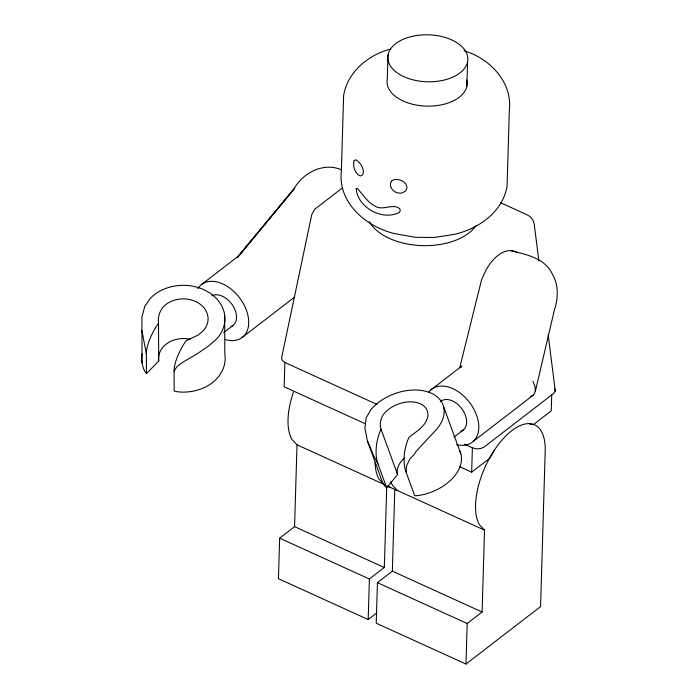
<?xml version="1.0" encoding="UTF-8"?>
<svg xmlns="http://www.w3.org/2000/svg" width="699" height="699" viewBox="0 0 699 699"><rect width="100%" height="100%" fill="white"/><g stroke="black" fill="none" stroke-linecap="round" stroke-linejoin="round"><path stroke-width="1.05" d="M142.002 362.711L141.906 316.97L144.807 306.363L150.337 298.281A41.722 33.561 -0.3 0 1 208.905 292.418A41.722 33.561 -0.3 0 1 216.061 339.513L208.293 346.188L198.822 352.68C191.57 357.582 183.47 360.999 176.908 366.713L174.077 371.213L174.182 391.047L177.59 391.798A41.722 33.561 -0.3 0 0 224.833 354.41L224.615 314.751M142.107 353.947A41.722 33.561 -0.3 0 0 144.728 371.186L146.458 373.659L158.717 361.034L158.507 323.244C157.738 317.232 159.512 311.09 163.601 306.599A24.893 20.018 -0.3 0 1 198.533 303.095A24.893 20.018 -0.3 0 1 202.806 331.195L198.167 335.048L186.231 340.631L184.265 343.445A33.377 12.285 -57.9 0 0 174.077 371.213M293.397 392.226A58.41 27.541 -65.5 0 0 291.999 439.522L297.005 444.8L294.576 526.662L279.652 538.16L278.447 578.693L368.198 619.541L376.77 612.936M368.198 619.541L369.395 579.008L384.319 567.509L386.713 486.74M388.024 54.828L387.298 79.153A40.053 23.486 1.7 0 0 427.709 106.134A40.053 23.486 1.7 0 0 466.696 79.966M484.529 530.157L394.786 489.309L392.357 571.162L377.434 582.66L376.228 623.202L465.98 664.05L540.58 606.557L545.194 451.161A58.41 27.541 -65.5 0 0 502.721 439.252A58.41 27.541 -65.5 0 0 479.523 524.87L484.529 530.157L482.1 612.009L467.177 623.508L465.98 664.05M466.853 86.099L467.579 61.774A40.053 23.486 1.7 0 0 411.894 36.435A40.053 23.486 1.7 0 0 403.926 76.698A40.053 23.486 1.7 0 0 467.579 61.774M459.767 466.749L471.668 472.166L472.393 447.841L464.372 444.197M551.721 394.979L551.249 410.846L533.162 424.782L529.003 423.62M459.767 450.96A41.722 27.278 -20.1 0 1 418.019 495.582L414.682 495.74L406.023 472.017L406.591 465.744L409.972 458.832L414.35 454.28L415.818 451.737L437.076 428.793A41.722 27.278 -20.1 0 0 426.731 391.554A41.722 27.278 -20.1 0 0 370.697 409.894L366.145 418.028L364.895 428.269L367.403 440.92L381.584 479.759A41.722 27.278 -20.1 0 0 384.826 486.128L386.687 487.762L397.574 474.525A24.893 16.269 -20.1 0 1 404.074 458.361M473.363 441.305L533.538 394.926L535.303 391.501L554.386 310.059C558.082 298.822 558.894 285.48 552.734 274.952C545.805 258.359 526.539 254.619 510.986 250.661M459.741 367.674L481.524 279.923L486.163 269.788A41.652 23.408 -74.1 0 1 516.849 252.383M406.023 472.017A33.377 18.759 -74.1 0 1 407.666 440.353L409.072 437.286L419.566 429.3L423.69 424.983A24.893 16.269 -20.1 0 0 417.513 402.764A24.893 16.269 -20.1 0 0 384.083 413.703C380.623 418.072 379.295 423.952 381.069 429.317L379.662 432.384A33.377 18.759 -74.1 0 0 378.019 464.04L386.687 487.762M494.184 450.444L489.763 458.229L471.668 472.166M460.816 367.657L461.856 366.023L430.663 390.068M548.208 335.074L555.268 391.073L553.695 393.406L484.066 447.063L480.667 448.566L476.36 448.837L472.306 447.806M158.507 323.244L156.541 326.057A33.377 12.285 -57.9 0 0 146.353 353.825L146.458 373.659M201.766 284.353L237.931 256.481L294.174 188.835L237.415 257.573L294.052 188.774C303.165 172.566 323.637 161.993 341.619 169.848M342.484 187.856L314.969 209.053L311.815 214.375L281.566 357.94L282.23 360.474L284.956 362.536M223.61 332.663L232.933 325.489M242.081 337.556L294.76 296.961M453.904 437.198L463.673 429.675M530.829 396.412L533.538 394.926M390.662 49C368.417 54.802 347.324 71.971 343.611 95.658L341.365 171.334C337.626 203.287 367.193 227.629 395.8 233.868L415.564 237.293L434.07 237.477L454.027 234.462C478.299 228.949 503.062 211.998 507.098 185.803L509.344 110.136C512.69 82.133 489.466 58.209 464.101 50.782M500.624 202.771L527.369 214.951C531.188 216.681 533.529 220.089 534.228 224.161L538.842 260.779M377.145 404.494L284.869 362.493L284.144 386.809L365.507 423.847M297.005 444.8L384.066 484.433M387.176 485.988L396.744 490.34M294.576 526.662L384.319 567.509M392.357 571.162L482.1 612.009M279.652 538.16L369.395 579.008M377.434 582.66L467.177 623.508M397.696 490.777L392.462 485.246A58.41 27.541 -65.5 0 1 390.785 481.733M384.301 484.678L379.059 479.147A58.41 27.541 -65.5 0 1 375.092 462.389M378.019 464.04L373.79 455.897L367.403 440.92M532.918 381.357L535.093 386.879L535.303 391.501M443.507 406.381L460.833 453.826M381.069 429.317L397.574 474.525M554.604 388.539L555.268 391.073M146.353 353.825L141.827 330.243M440.353 401.689A18.226 12.005 52.4 0 1 462.31 409.431A18.226 12.005 52.4 0 1 460.982 431.309M428.732 392.235A33.377 21.984 52.4 0 1 473.939 409.247A33.377 21.984 52.4 0 1 456.63 444.616M211.797 295.86A18.226 12.005 52.4 0 1 232.924 305.769A18.226 12.005 52.4 0 1 231.089 326.503M158.717 361.034A24.893 20.018 -0.3 0 1 190.084 339.26M197.878 288.652A33.377 21.984 52.4 0 1 243.925 304.659A33.377 21.984 52.4 0 1 224.676 339.364M390.793 487.474A58.41 27.541 -65.5 0 1 387.875 486.399M475.975 225.628A56.741 33.272 1.7 0 1 421.654 245.594A56.741 33.272 1.7 0 1 369.404 221.819M356.21 188.8C357.713 207.507 382.283 221.268 399.417 212.382L400.256 210.696L399.688 208.73C392.777 202.859 382.729 211.334 374.821 206.048C367.246 202.028 362.947 194.331 357.25 188.459L356.21 188.8M354.157 160.56C352.427 166.03 354.943 173.623 360.343 176.026L362.624 174.855L363.532 171.954C363.026 167.096 360.125 162.264 355.922 159.783L354.157 160.56M391.414 181.111L390.322 184.152C390.505 190.311 396.639 194.374 402.458 192.828L405.743 190.888L407.01 187.708L405.944 184.134C403.192 180.438 398.605 178.996 394.175 179.564L391.414 181.111"/></g></svg>
